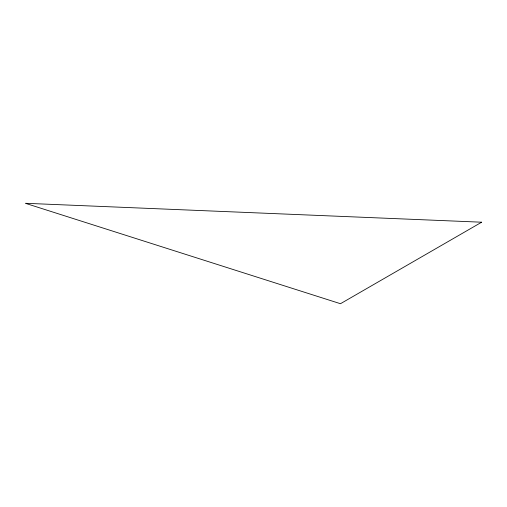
<?xml version="1.0" encoding="UTF-8"?>
<svg xmlns="http://www.w3.org/2000/svg" width="507" height="507" viewBox="0 0 507 507"><rect width="100%" height="100%" fill="white"/><g stroke="black" fill="none" stroke-linecap="round" stroke-linejoin="round"><path stroke-width="0.76" d="M481.65 222.205L340.47 303.712L25.35 203.288L481.65 222.205"/></g></svg>
